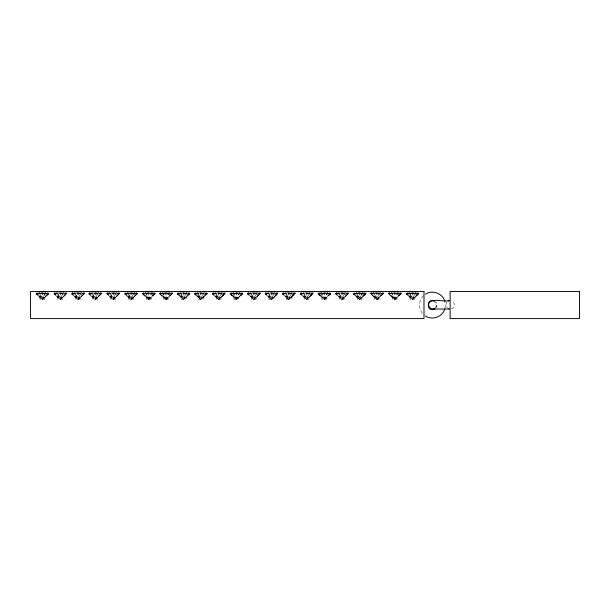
<?xml version="1.0" encoding="UTF-8"?>
<svg xmlns="http://www.w3.org/2000/svg" width="610" height="610" viewBox="0 0 610 610"><rect width="100%" height="100%" fill="white"/><g stroke="black" fill="none" stroke-linecap="round" stroke-linejoin="round"><path stroke-width="0.46" stroke-dasharray="3.05 2.29" d="M39.947 297.009L39.947 299.182L44.888 299.182L44.896 297.009L48.754 293.845L48.754 293.265L36.714 293.265L39.947 297.009L44.888 297.009M54.534 292.381L54.618 293.845L57.858 297.009L57.858 299.182L62.792 299.182L62.799 297.009L66.658 293.845L66.658 292.381M72.239 292.381L72.331 293.845L75.564 297.009L75.564 299.182L80.505 299.182L80.512 297.009L84.371 293.845L84.363 292.381M89.403 292.381L89.487 293.845L92.728 297.009L92.728 299.182L97.661 299.182L97.669 297.009L101.527 293.845L101.527 292.381M107.345 292.381L107.429 293.845L110.669 297.009L110.669 299.182L115.603 299.182L115.61 297.009L119.468 293.845L119.468 292.381M128.58 297.009L128.58 299.182L133.514 299.182L133.521 297.009L137.38 293.845L137.38 293.265L125.34 293.265L128.58 297.009L133.514 297.009M146.286 297.009L146.286 299.182L151.219 299.182L151.227 297.009L155.085 293.845L155.085 293.265L143.045 293.265L146.286 297.009L151.219 297.009M160.117 292.381L160.209 293.845L163.45 297.009L163.442 299.182L168.383 299.182L168.391 297.009L172.249 293.845L172.241 292.381M186.004 299.182L186.004 297.009L189.862 293.845L189.862 293.265L177.823 293.265L181.063 297.009L181.063 299.182L185.997 299.182M203.267 299.182L203.267 297.009L207.118 293.845L207.118 293.265L195.086 293.265L198.319 297.009L198.319 299.182L203.252 299.182M212.898 292.381L212.989 293.845L216.23 297.009L216.23 299.182L221.163 299.182L221.171 297.009L225.029 293.845L225.029 292.381M233.935 299.182L233.935 297.009L230.702 293.265L242.734 293.265L242.734 293.845L238.884 297.009L233.95 297.009M248.064 292.381L248.156 293.845L251.389 297.009L251.389 299.182L256.322 299.182L256.337 297.009L260.195 293.845L260.188 292.381M269.01 299.182L269.01 297.009L265.769 293.845L265.685 292.381M286.265 299.182L286.265 297.009L283.025 293.845L282.941 292.381M300.844 292.381L300.936 293.845L304.176 297.009L304.176 299.182L309.11 299.182L309.117 297.009L312.976 293.845L312.976 292.381M321.882 297.009L321.882 299.182L326.815 299.182L326.823 297.009L330.681 293.845L330.681 293.265L318.641 293.265L321.882 297.009L326.815 297.009M336.179 292.381L336.27 293.845L339.511 297.009L339.511 299.182L344.444 299.182L344.452 297.009L348.31 293.845L348.31 292.381M357.125 297.009L357.125 299.182L362.058 299.182L362.073 297.009L365.931 293.845L365.931 293.265L353.892 293.265L357.125 297.009L362.058 297.009M371.055 292.381L371.147 293.845L374.38 297.009L374.38 299.182L379.313 299.182L379.329 297.009L383.187 293.845L383.179 292.381M388.966 292.381L389.05 293.845L392.291 297.009L392.291 299.182L397.224 299.182L397.232 297.009L401.09 293.845L401.09 292.381M409.996 297.009L409.996 299.182L414.93 299.182L414.945 297.009L418.803 293.845L418.803 293.265L406.763 293.265L409.996 297.009L414.93 297.009M42.425 292.114L42.425 299.464L48.892 293.89L47.793 292.571M60.329 292.114L60.329 299.464L66.803 293.89L65.697 292.571M78.042 292.114L78.042 299.464L84.508 293.89L83.41 292.571M95.198 292.114L95.198 299.464L101.664 293.89L100.566 292.571M113.147 292.114L113.14 299.464L119.613 293.89L118.508 292.571M131.051 292.114L131.051 299.464L137.517 293.89L136.419 292.571M148.764 292.114L148.756 299.464L142.29 293.89L143.388 292.571M165.92 292.114L165.92 299.464L159.446 293.89L160.552 292.571M183.541 292.114L183.534 299.464L190.007 293.89L188.902 292.571M200.797 292.114L200.789 299.464L207.263 293.89L206.157 292.571M218.7 292.114L218.7 299.464L225.166 293.89L224.068 292.571M236.413 292.114L236.405 299.464L229.939 293.89L231.037 292.571M253.867 292.114L253.867 299.464L260.333 293.89L259.235 292.571M271.488 292.114L271.481 299.464L277.954 293.89L276.848 292.571M288.743 292.114L288.736 299.464L295.209 293.89L294.104 292.571M306.647 292.114L306.647 299.464L313.113 293.89L312.015 292.571M324.36 292.114L324.352 299.464L317.886 293.89L318.984 292.571M341.981 292.114L341.981 299.464L348.447 293.89L347.349 292.571M359.603 292.114L359.603 299.464L366.069 293.89L364.971 292.571M376.858 292.114L376.858 299.464L370.384 293.89L371.49 292.571M394.762 292.114L394.762 299.464L388.296 293.89L389.393 292.571M412.474 292.114L412.474 299.464L418.94 293.89L417.842 292.571M444.972 308.355L445.391 305.084L444.972 301.82M45.834 292.114L43.34 298.427L42.425 299.464L35.952 293.89L37.057 292.571M63.737 292.114L61.244 298.427L60.329 299.464L53.863 293.89L54.961 292.571M81.45 292.114L78.957 298.427L78.042 299.464L71.568 293.89L72.674 292.571M98.606 292.114L96.113 298.427L95.198 299.464L88.732 293.89L89.83 292.571M116.548 292.114L114.055 298.427L113.14 299.464L106.674 293.89L107.772 292.571M134.459 292.114L131.966 298.427L131.051 299.464L124.577 293.89L125.683 292.571M152.165 292.114L149.671 298.427L148.756 299.464L144.181 293.89L144.181 293.502L155.199 293.578L154.124 292.571M169.328 292.114L166.835 298.427L165.92 299.464L161.337 293.89L161.337 293.502L172.355 293.578L171.288 292.571M186.942 292.114L184.456 298.427L183.534 299.464L177.068 293.89L178.166 292.571M204.197 292.114L201.712 298.427L200.789 299.464L194.323 293.89L195.421 292.571M222.109 292.114L219.615 298.427L218.7 299.464L212.227 293.89L213.332 292.571M239.814 292.114L237.328 298.427L236.405 299.464L231.831 293.89L231.831 293.502L242.849 293.578L241.773 292.571M257.275 292.114L254.782 298.427L253.867 299.464L247.393 293.89L248.499 292.571M274.889 292.114L272.395 298.427L271.481 299.464L265.014 293.89L266.113 292.571M292.144 292.114L289.651 298.427L288.736 299.464L282.27 293.89L283.368 292.571M310.055 292.114L307.562 298.427L306.647 299.464L300.173 293.89L301.279 292.571M327.761 292.114L325.267 298.427L324.352 299.464L319.777 293.89L319.777 293.502L330.795 293.578L329.72 292.571M345.39 292.114L342.896 298.427L341.981 299.464L335.508 293.89L336.613 292.571M363.011 292.114L360.518 298.427L359.603 299.464L353.129 293.89L354.235 292.571M380.266 292.114L377.773 298.427L376.858 299.464L372.275 293.502L383.293 293.806L376.858 299.464M398.17 292.114L395.676 298.427L394.762 299.464L390.187 293.89L390.187 293.502L401.197 293.578L400.129 292.571M415.883 292.114L413.389 298.427L412.474 299.464L406.001 293.89L407.106 292.571M35.952 293.89L42.425 299.464M53.863 293.89L60.329 299.464M71.568 293.89L78.042 299.464M88.732 293.89L95.198 299.464M106.674 293.89L113.14 299.464M124.577 293.89L131.051 299.464M142.29 293.89L147.841 298.427L145.348 292.114M159.446 293.89L164.997 298.427L162.512 292.114M177.068 293.89L183.534 299.464M194.323 293.89L200.789 299.464M212.227 293.89L218.7 299.464M229.939 293.89L235.49 298.427L232.997 292.114M247.393 293.89L253.867 299.464M265.014 293.89L271.481 299.464M282.27 293.89L288.736 299.464M300.173 293.89L306.647 299.464M317.886 293.89L323.437 298.427L320.944 292.114M335.508 293.89L341.981 299.464M353.129 293.89L359.603 299.464M406.001 293.89L412.474 299.464M35.952 293.502L47 293.502L43.34 298.427L48.892 293.502M66.803 293.502L65.026 292.808M84.508 293.502L82.731 292.808M101.664 293.502L99.895 292.808M119.613 293.502L117.837 292.808M137.517 293.502L135.74 292.808M190.007 293.502L188.231 292.808M207.263 293.502L205.486 292.808M225.166 293.502L223.39 292.808M260.333 293.502L258.556 292.808M277.954 293.502L276.177 292.808M295.209 293.502L293.433 292.808M313.113 293.502L311.336 292.808M348.447 293.502L346.671 292.808M366.069 293.502L364.292 292.808M382.226 292.571L383.293 293.578L381.547 292.808M418.94 293.502L417.164 292.808M47.115 292.808L48.403 293.89L44.904 293.89L42.425 298.427L39.017 292.114M66.803 293.89L62.807 293.89L60.329 298.427L56.921 292.114M84.508 293.89L80.52 293.89L78.042 298.427L74.633 292.114M101.664 293.89L97.676 293.89L95.198 298.427L91.79 292.114M119.613 293.89L115.618 293.89L113.14 298.427L109.731 292.114M137.517 293.89L133.529 293.89L131.051 298.427L127.642 292.114M148.756 299.464L155.199 293.806L151.234 293.89L148.756 298.427L146.278 293.89L142.778 293.89L144.067 292.808M165.92 299.464L172.355 293.806L168.398 293.89L165.92 298.427L163.442 293.89L159.942 293.89L161.223 292.808M190.007 293.89L186.012 293.89L183.534 298.427L180.125 292.114M207.263 293.89L203.267 293.89L200.789 298.427L197.381 292.114M225.166 293.89L221.178 293.89L218.7 298.427L215.292 292.114M236.405 299.464L242.849 293.806L238.884 293.89L236.405 298.427L233.927 293.89L230.427 293.89L231.716 292.808M260.333 293.89L256.345 293.89L253.867 298.427L250.458 292.114M277.954 293.89L273.959 293.89L271.481 298.427L268.072 292.114M295.209 293.89L291.214 293.89L288.736 298.427L285.327 292.114M313.113 293.89L309.125 293.89L306.647 298.427L303.239 292.114M324.352 299.464L330.795 293.806L326.83 293.89L324.352 298.427L321.874 293.89L318.374 293.89L319.663 292.808M348.447 293.89L344.459 293.89L341.981 298.427L338.573 292.114M360.891 298.427L365.581 293.502L362.081 293.89L359.603 298.427L356.187 292.114M378.147 298.427L382.836 293.502L379.336 293.89L376.858 298.427L373.442 292.114M394.762 299.464L401.197 293.806L397.24 293.89L394.762 298.427L391.353 292.114M418.94 293.89L414.952 293.89L412.474 298.427L409.058 292.114M435.868 308.058L436.981 305.084L435.738 301.858M447.26 301.858C445.513 303.513 445.674 306.632 447.58 308.096M423.355 295.88C418.269 300.654 418.269 309.522 423.355 314.295M43.722 298.427L48.403 293.89M61.625 298.427L66.307 293.502L53.863 293.502M79.338 298.427L84.02 293.502L71.568 293.502M96.494 298.427L101.176 293.502L88.732 293.502M114.436 298.427L119.118 293.502L106.674 293.502M132.347 298.427L137.029 293.502L124.577 293.502M150.052 298.427L154.734 293.89L153.453 292.808M167.216 298.427L171.898 293.89L170.609 292.808M184.83 298.427L189.512 293.502L177.068 293.502M202.085 298.427L206.767 293.502L194.323 293.502M219.996 298.427L224.678 293.502L212.227 293.502M237.702 298.427L242.383 293.89L241.102 292.808M255.163 298.427L259.845 293.502L247.393 293.502M272.777 298.427L277.458 293.502L265.014 293.502M290.032 298.427L294.714 293.502L282.27 293.502M307.943 298.427L312.625 293.502L300.173 293.502M325.648 298.427L330.33 293.89L329.049 292.808M343.277 298.427L347.959 293.502L335.508 293.502M396.058 298.427L400.739 293.89L399.458 292.808M413.763 298.427L418.452 293.502L406.001 293.502M435.41 308.096L436.951 305.206L435.715 301.942M66.307 293.89L61.244 298.427L64.904 293.502M84.02 293.89L78.957 298.427L82.617 293.502M101.176 293.89L96.113 298.427L99.773 293.502M119.118 293.89L114.055 298.427L117.722 293.502M137.029 293.89L131.966 298.427L135.626 293.502M154.734 293.89L149.671 298.427L153.339 293.502M171.898 293.89L166.835 298.427L170.495 293.502M189.512 293.89L184.456 298.427L188.116 293.502M206.767 293.89L201.712 298.427L205.372 293.502M224.678 293.89L219.615 298.427L223.275 293.502M242.383 293.89L237.328 298.427L240.988 293.502M259.845 293.89L254.782 298.427L258.442 293.502M277.458 293.89L272.395 298.427L276.063 293.502M294.714 293.89L289.651 298.427L293.318 293.502M312.625 293.89L307.562 298.427L311.222 293.502M330.33 293.89L325.267 298.427L328.935 293.502M347.959 293.89L342.896 298.427L346.556 293.502M366.069 293.89L360.518 298.427L364.178 293.502M382.836 293.89L377.773 298.427L381.433 293.502M400.739 293.89L395.676 298.427L399.337 293.502M418.452 293.89L413.389 298.427L417.049 293.502M269.018 297.009L273.943 297.009L277.809 293.845L277.809 292.381M286.273 297.009L291.199 297.009L295.065 293.845L295.065 292.381M39.947 293.502L41.594 292.571M57.851 293.502L59.498 292.571M75.564 293.502L77.211 292.571M92.72 293.502L94.367 292.571M110.662 293.502L112.316 292.571M128.573 293.502L130.22 292.571M146.278 293.502L147.933 292.571M163.442 293.502L165.089 292.571M181.056 293.502L182.71 292.571M198.311 293.502L199.966 292.571M216.222 293.502L217.869 292.571M233.927 293.502L235.582 292.571M251.381 293.502L253.036 292.571M269.002 293.502L270.657 292.571M286.258 293.502L287.912 292.571M304.169 293.502L305.816 292.571M321.874 293.502L323.529 292.571M339.503 293.502L341.15 292.571M353.129 293.502L357.117 293.502L358.771 292.571M374.372 293.502L376.027 292.571M392.283 293.502L393.93 292.571M409.989 293.502L411.643 292.571M37.728 292.808L36.447 293.89L41.129 298.427M55.64 292.808L54.351 293.89L59.033 298.427M73.345 292.808L72.064 293.89L76.746 298.427M90.501 292.808L89.22 293.89L93.902 298.427M108.45 292.808L107.162 293.89L111.843 298.427M126.354 292.808L125.073 293.89L129.755 298.427M178.844 292.808L177.556 293.89L182.237 298.427M196.1 292.808L194.811 293.89L199.493 298.427M214.003 292.808L212.722 293.89L217.404 298.427M249.17 292.808L247.889 293.89L252.57 298.427M266.791 292.808L265.502 293.89L270.184 298.427M284.046 292.808L282.758 293.89L287.44 298.427M301.95 292.808L300.669 293.89L305.351 298.427M337.284 292.808L336.003 293.89L340.685 298.427M354.906 292.808L353.617 293.89L358.306 298.427M372.161 292.808L370.384 293.502M390.064 292.808L388.296 293.502M407.777 292.808L406.496 293.89L411.178 298.427M142.29 293.502L144.181 293.502M159.446 293.502L161.337 293.502M229.939 293.502L231.831 293.502M317.886 293.502L319.777 293.502M451.392 308.873C455.365 307.974 455.373 301.691 451.392 300.791M36.447 293.89L44.904 293.89M54.351 293.89L62.807 293.89M72.064 293.89L80.52 293.89M89.22 293.89L97.676 293.89M107.162 293.89L115.618 293.89M125.073 293.89L133.529 293.89M177.556 293.89L186.012 293.89M194.811 293.89L203.267 293.89M212.722 293.89L221.178 293.89M247.889 293.89L256.345 293.89M265.502 293.89L273.959 293.89M282.758 293.89L291.214 293.89M300.669 293.89L309.125 293.89M336.003 293.89L344.459 293.89M353.617 293.89L362.081 293.89M370.415 293.578L379.336 293.89M388.326 293.578L397.24 293.89M406.496 293.89L414.952 293.89M47 293.502L48.861 293.578M365.581 293.89L357.117 293.502M375.562 298.427L370.88 293.89L372.275 293.502M393.465 298.427L388.783 293.89L390.187 293.502M146.278 293.89L151.234 293.89M163.442 293.89L168.398 293.89M233.927 293.89L238.884 293.89M321.874 293.89L326.83 293.89M54.618 293.265L66.658 293.265M72.331 293.265L84.371 293.265M89.487 293.265L101.527 293.265M107.429 293.265L119.468 293.265M160.209 293.265L172.249 293.265M212.989 293.265L225.029 293.265M248.156 293.265L260.195 293.265M265.769 293.265L277.809 293.265M283.025 293.265L295.065 293.265M300.936 293.265L312.976 293.265M336.27 293.265L348.31 293.265M371.147 293.265L383.187 293.265M389.05 293.265L401.09 293.265M36.714 293.845L48.754 293.845M54.618 293.845L66.658 293.845M72.331 293.845L84.371 293.845M89.487 293.845L101.527 293.845M107.429 293.845L119.468 293.845M125.34 293.845L137.38 293.845M155.085 293.845L143.053 293.578M160.209 293.845L172.249 293.845M177.823 293.845L189.862 293.845M195.086 293.845L207.118 293.845M212.989 293.845L225.029 293.845M230.702 293.845L242.734 293.845M248.156 293.845L260.195 293.845M265.769 293.845L277.809 293.845M283.025 293.845L295.065 293.845M300.936 293.845L312.976 293.845M318.641 293.845L330.681 293.845M336.27 293.845L348.31 293.845M353.892 293.845L365.931 293.845M371.147 293.845L383.187 293.845M389.05 293.845L401.09 293.845M406.763 293.845L418.803 293.845M57.866 297.009L62.792 297.009M75.579 297.009L80.505 297.009M92.735 297.009L97.661 297.009M110.677 297.009L115.603 297.009M163.457 297.009L168.383 297.009M181.071 297.009L185.997 297.009M198.334 297.009L203.252 297.009M216.237 297.009L221.163 297.009M251.404 297.009L256.322 297.009M304.184 297.009L309.11 297.009M339.518 297.009L344.444 297.009M374.395 297.009L379.313 297.009M392.299 297.009L397.224 297.009M233.943 299.182L238.868 299.182L238.884 297.009M269.018 299.182L273.943 299.182L273.951 297.009M286.273 299.182L291.199 299.182L291.206 297.009M413.298 292.571L414.952 293.502M395.593 292.571L397.24 293.502M377.681 292.571L379.336 293.502M360.426 292.571L362.081 293.502M342.805 292.571L344.459 293.502M325.183 292.571L326.83 293.502M307.471 292.571L309.125 293.502M289.567 292.571L291.214 293.502M272.312 292.571L273.959 293.502M254.69 292.571L256.345 293.502M237.237 292.571L238.884 293.502M219.524 292.571L221.178 293.502M201.62 292.571L203.267 293.502M184.365 292.571L186.012 293.502M166.743 292.571L168.398 293.502M149.587 292.571L151.234 293.502M131.874 292.571L133.529 293.502M113.971 292.571L115.618 293.502M96.029 292.571L97.676 293.502M78.865 292.571L80.52 293.502M61.16 292.571L62.807 293.502M43.249 292.571L44.904 293.502M388.783 293.89L393.846 298.427L392.283 293.89M370.88 293.89L375.935 298.427L374.372 293.89M318.374 293.89L323.056 298.427M230.427 293.89L235.109 298.427M159.942 293.89L164.624 298.427M142.778 293.89L147.46 298.427M409.989 293.89L411.552 298.427L407.892 293.502M357.117 293.89L358.68 298.427L355.02 293.502M339.503 293.89L341.066 298.427L337.406 293.502M304.169 293.89L305.732 298.427L302.064 293.502M286.258 293.89L287.821 298.427L284.161 293.502M269.002 293.89L270.565 298.427L266.906 293.502M251.381 293.89L252.944 298.427L249.284 293.502M216.222 293.89L217.785 298.427L214.125 293.502M198.311 293.89L199.874 298.427L196.214 293.502M181.056 293.89L182.619 298.427L178.959 293.502M128.573 293.89L130.136 298.427L126.468 293.502M110.662 293.89L112.225 298.427L108.565 293.502M92.72 293.89L94.283 298.427L90.623 293.502M75.564 293.89L77.119 298.427L73.459 293.502M57.851 293.89L59.414 298.427L55.754 293.502M39.947 293.89L41.503 298.427L37.843 293.502M401.228 293.502L401.228 293.89M383.324 293.502L383.324 293.89M330.826 293.502L330.826 293.89M242.879 293.502L242.879 293.89M172.386 293.502L172.386 293.89M155.23 293.502L155.23 293.89"/><path stroke-width="0.91" d="M39.017 292.114L39.253 291.412L45.59 291.412L45.834 292.114M56.921 292.114L57.165 291.412L63.501 291.412L63.737 292.114M74.633 292.114L74.87 291.412L81.206 291.412L81.45 292.114M91.79 292.114L92.034 291.412L98.37 291.412L98.606 292.114M109.731 292.114L109.975 291.412L116.312 291.412L116.548 292.114M127.642 292.114L127.879 291.412L134.215 291.412L134.459 292.114M145.348 292.114L145.592 291.412L151.928 291.412L152.165 292.114M162.512 292.114L162.748 291.412L169.084 291.412L169.328 292.114M180.125 292.114L180.369 291.412L186.706 291.412L186.942 292.114M197.381 292.114L197.625 291.412L203.961 291.412L204.197 292.114M215.292 292.114L215.528 291.412L221.865 291.412L222.109 292.114M232.997 292.114L233.241 291.412L239.577 291.412L239.814 292.114M250.458 292.114L250.695 291.412L257.031 291.412L257.275 292.114M268.072 292.114L268.316 291.412L274.652 291.412L274.889 292.114M285.327 292.114L285.571 291.412L291.908 291.412L292.144 292.114M303.239 292.114L303.475 291.412L309.811 291.412L310.055 292.114M320.944 292.114L321.188 291.412L327.524 291.412L327.761 292.114M338.573 292.114L338.809 291.412L345.146 291.412L345.39 292.114M356.187 292.114L356.431 291.412L362.767 291.412L363.011 292.114M373.442 292.114L373.686 291.412L380.022 291.412L380.266 292.114M391.353 292.114L391.589 291.412L397.933 291.412L398.17 292.114M409.058 292.114L409.302 291.412L415.639 291.412L415.883 292.114M444.789 308.988C442.586 316.925 432.162 320.669 425.414 315.95M425.414 294.226C432.162 289.506 442.586 293.25 444.789 301.18M434.816 308.95C426.39 313.372 426.032 297.047 434.694 301.096M448.304 301.096L449.074 300.791M434.694 308.568C430.912 310.795 426.542 305.435 429.501 302.179C435.006 298.412 442.883 301.988 449.12 300.631M39.711 291.877L41.106 291.412M57.622 291.877L59.017 291.412M75.327 291.877L76.723 291.412M92.491 291.877L93.887 291.412M110.433 291.877L111.828 291.412M128.336 291.877L129.732 291.412M146.049 291.877L147.445 291.412M163.205 291.877L164.601 291.412M180.827 291.877L182.222 291.412M198.082 291.877L199.478 291.412M215.986 291.877L217.381 291.412M233.699 291.877L235.094 291.412M251.152 291.877L252.548 291.412M268.774 291.877L270.169 291.412M286.029 291.877L287.424 291.412M303.933 291.877L305.328 291.412M321.645 291.877L323.041 291.412M339.267 291.877L340.67 291.412M356.888 291.877L358.284 291.412M374.143 291.877L375.539 291.412M392.047 291.877L393.45 291.412M409.76 291.877L411.155 291.412M432.993 300.623L434.411 300.997M444.454 300.631L444.865 300.631M432.764 309.034L449.12 309.041M413.786 291.412L415.181 291.877M396.073 291.412L397.468 291.877M378.169 291.412L379.565 291.877M360.914 291.412L362.31 291.877M343.293 291.412L344.688 291.877M325.671 291.412L327.067 291.877M307.958 291.412L309.354 291.877M290.055 291.412L291.45 291.877M272.8 291.412L274.195 291.877M255.178 291.412L256.574 291.877M237.725 291.412L239.12 291.877M220.012 291.412L221.407 291.877M202.108 291.412L203.504 291.877M184.853 291.412L186.248 291.877M167.231 291.412L168.627 291.877M150.075 291.412L151.471 291.877M132.362 291.412L133.758 291.877M114.459 291.412L115.854 291.877M96.51 291.412L97.913 291.877M79.353 291.412L80.749 291.877M61.64 291.412L63.044 291.877M43.737 291.412L45.132 291.877M448.685 308.744L449.074 308.873M412.474 291.412L412.474 292.114M394.762 291.412L394.762 292.114M376.858 291.412L376.858 292.114M359.603 291.412L359.603 292.114M341.981 291.412L341.981 292.114M324.352 291.412L324.352 292.114M306.647 291.412L306.647 292.114M288.736 291.412L288.736 292.114M271.481 291.412L271.481 292.114M253.867 291.412L253.867 292.114M236.405 291.412L236.405 292.114M218.7 291.412L218.7 292.114M200.789 291.412L200.789 292.114M183.534 291.412L183.534 292.114M165.92 291.412L165.92 292.114M148.756 291.412L148.756 292.114M131.051 291.412L131.051 292.114M113.14 291.412L113.14 292.114M95.198 291.412L95.198 292.114M78.042 291.412L78.042 292.114M60.329 291.412L60.329 292.114M42.425 291.412L42.425 292.114M423.996 291.496L30.5 291.496L30.5 318.588L423.996 318.588L423.996 291.496M579.5 291.496L450.134 291.496L450.134 318.588L579.5 318.588L579.5 291.496"/></g></svg>
